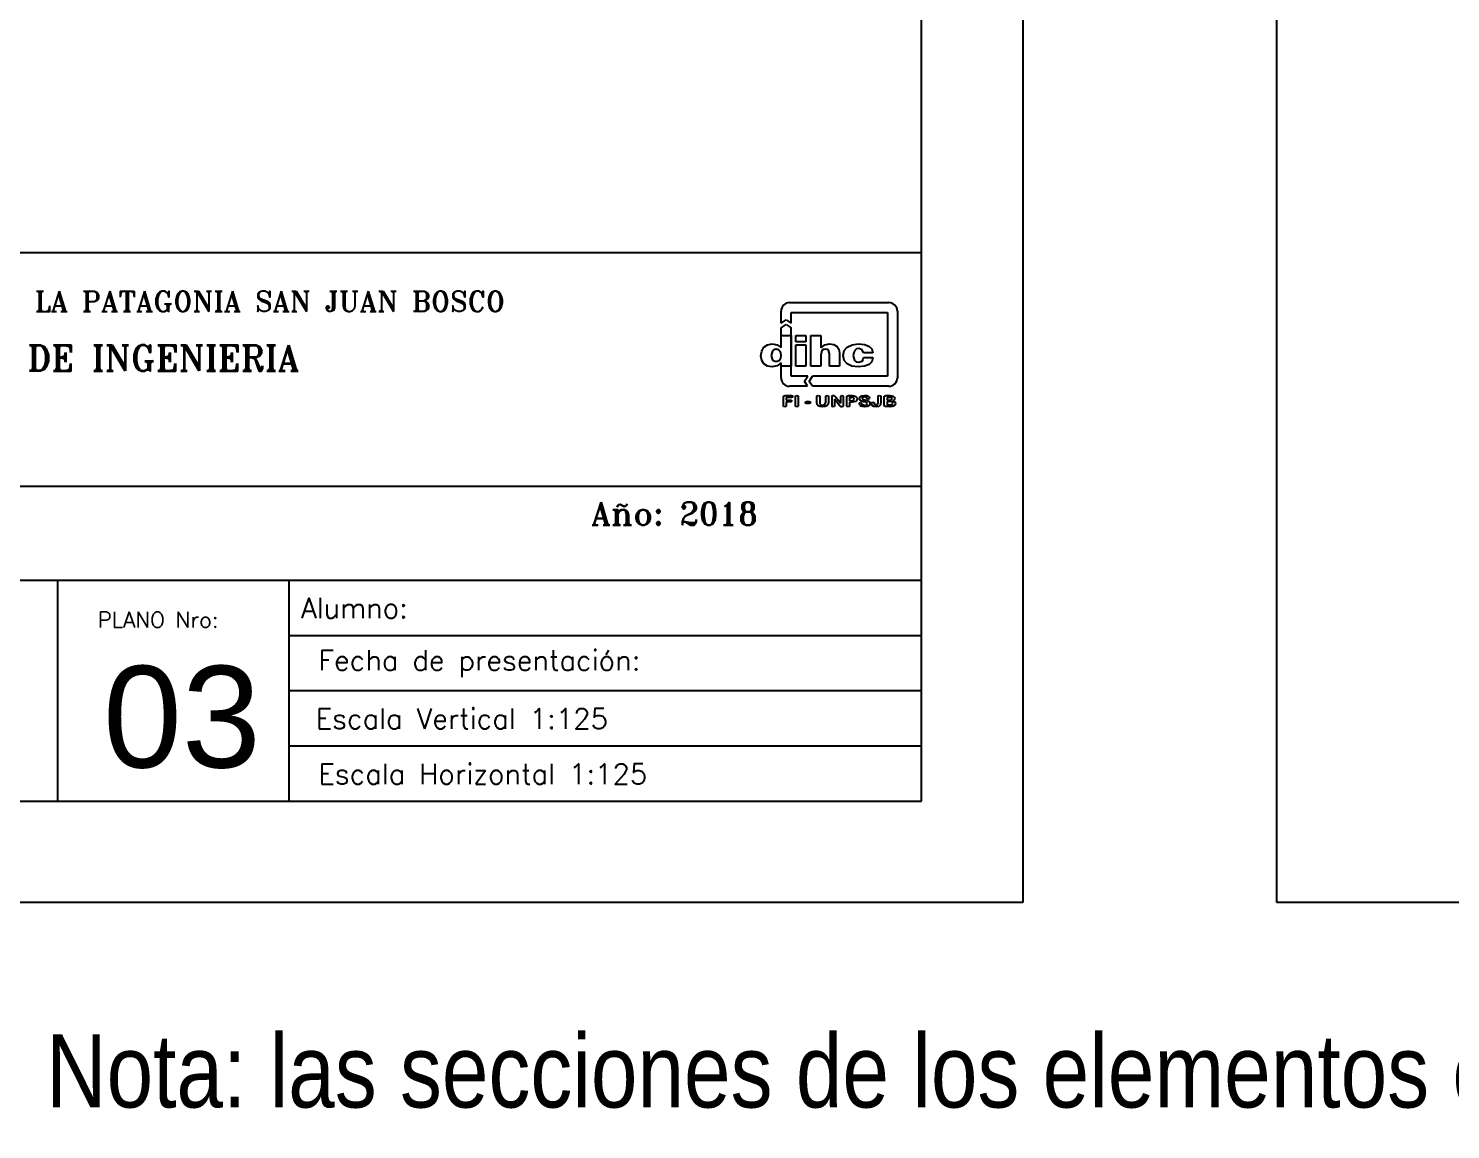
# Model space of a CAD drawing. Header units: inches. Extents: x 59 to 371, y 58 to 151.
# Drawn here: x 85.11 to 102.62, y 100.92 to 114.47 of the extents above; entities that cross this region are included whole.
import ezdxf
from ezdxf.enums import TextEntityAlignment as Align

# ---------------------------------------------------------------- set-up
doc = ezdxf.new("R2010")
doc.units = ezdxf.units.IN
doc.header["$MEASUREMENT"] = 0
for name, color, linetype in [('CARATULA', 7, 'Continuous'), ('Recuadro', 1, 'Continuous'), ('TEXTO', 2, 'Continuous'), ('Textos', 2, 'Continuous')]:
    doc.layers.add(name, color=color, linetype=linetype)
doc.styles.add('INTEGRANTES', font='romans.shx', dxfattribs={"height": 2})
doc.styles.add('NARROW', font='ARIALN.TTF', dxfattribs={"width": 0.9})
doc.styles.add('ROMANS', font='romans')
doc.styles.add('ROMANT', font='romant', dxfattribs={"height": 2.5})
doc.styles.add('SAN14', font='sas_____.pfb', dxfattribs={"height": 14})

# ---------------------------------------------------------------- blocks, each defined once
blk = doc.blocks.new('LOGODIHC')
at = {"color": 1, "linetype": 'Continuous'}
for p, q in [((-0.504, 0.583), (0.798, 0.583)), ((-0.616, 0.314), (-0.616, 0.47)), ((-0.486, 0.314), (-0.486, 0.453)), ((-0.486, 0.453), (0.781, 0.453)), ((0.781, 0.453), (0.781, -0.386)), ((0.911, 0.47), (0.911, -0.404)), ((-0.616, 0.314), (-0.551, 0.357)), ((-0.616, 0.251), (-0.551, 0.294)), ((-0.616, 0.152), (-0.616, 0.251)), ((-0.551, 0.357), (-0.486, 0.314)), ((-0.551, 0.294), (-0.486, 0.251)), ((-0.486, -0.386), (-0.486, 0.251)), ((-0.841, -0.003), (-0.793, 0.029)), ((-0.841, -0.003), (-0.793, 0.029)), ((-0.793, 0.029), (-0.733, 0.041)), ((-0.793, 0.029), (-0.733, 0.041)), ((-0.733, 0.041), (-0.67, 0.029)), ((-0.733, 0.041), (-0.67, 0.029)), ((-0.67, 0.029), (-0.617, -0.007)), ((-0.67, 0.029), (-0.617, -0.007)), ((-0.617, 0.152), (-0.486, 0.152)), ((-0.617, 0.152), (-0.486, 0.152)), ((-0.617, -0.007), (-0.617, 0.152)), ((-0.617, -0.007), (-0.617, 0.152)), ((-0.486, 0.152), (-0.486, -0.208)), ((-0.486, 0.152), (-0.486, -0.208)), ((-0.421, 0.148), (-0.291, 0.148)), ((-0.421, 0.148), (-0.291, 0.148)), ((-0.421, 0.068), (-0.421, 0.148)), ((-0.421, 0.068), (-0.421, 0.148)), ((-0.291, 0.068), (-0.421, 0.068)), ((-0.291, 0.068), (-0.421, 0.068)), ((-0.421, -0.254), (-0.421, 0.029)), ((-0.421, 0.029), (-0.291, 0.029)), ((-0.421, -0.254), (-0.421, 0.029)), ((-0.421, 0.029), (-0.291, 0.029)), ((-0.291, 0.148), (-0.291, 0.068)), ((-0.291, 0.148), (-0.291, 0.068)), ((-0.291, 0.029), (-0.291, -0.254)), ((-0.291, 0.029), (-0.291, -0.254)), ((-0.226, 0.152), (-0.095, 0.152)), ((-0.226, 0.152), (-0.095, 0.152)), ((-0.226, -0.254), (-0.226, 0.152)), ((-0.226, -0.254), (-0.226, 0.152)), ((-0.095, 0.152), (-0.095, -0.011)), ((-0.095, 0.152), (-0.095, -0.011)), ((-0.095, -0.011), (-0.044, 0.027)), ((-0.095, -0.011), (-0.044, 0.027)), ((-0.044, 0.027), (0.02, 0.041)), ((-0.044, 0.027), (0.02, 0.041)), ((0.02, 0.041), (0.075, 0.033)), ((0.02, 0.041), (0.075, 0.033)), ((0.075, 0.033), (0.115, 0.01)), ((0.075, 0.033), (0.115, 0.01)), ((0.115, 0.01), (0.142, -0.03)), ((0.115, 0.01), (0.142, -0.03)), ((0.25, -0.001), (0.315, 0.029)), ((0.25, -0.001), (0.315, 0.029)), ((0.315, 0.029), (0.401, 0.041)), ((0.315, 0.029), (0.401, 0.041)), ((0.401, 0.041), (0.48, 0.033)), ((0.401, 0.041), (0.48, 0.033)), ((0.48, 0.033), (0.537, 0.01)), ((0.48, 0.033), (0.537, 0.01)), ((0.537, 0.01), (0.573, -0.026)), ((0.537, 0.01), (0.573, -0.026)), ((-0.881, -0.118), (-0.871, -0.055)), ((-0.881, -0.118), (-0.871, -0.055)), ((-0.871, -0.176), (-0.881, -0.118)), ((-0.871, -0.176), (-0.881, -0.118)), ((-0.871, -0.055), (-0.841, -0.003)), ((-0.871, -0.055), (-0.841, -0.003)), ((-0.841, -0.223), (-0.871, -0.176)), ((-0.841, -0.223), (-0.871, -0.176)), ((-0.73, -0.051), (-0.747, -0.112)), ((-0.73, -0.051), (-0.747, -0.112)), ((-0.747, -0.112), (-0.73, -0.172)), ((-0.747, -0.112), (-0.73, -0.172)), ((-0.708, -0.034), (-0.73, -0.051)), ((-0.708, -0.034), (-0.73, -0.051)), ((-0.73, -0.172), (-0.682, -0.193)), ((-0.73, -0.172), (-0.682, -0.193)), ((-0.682, -0.028), (-0.708, -0.034)), ((-0.682, -0.028), (-0.708, -0.034)), ((-0.655, -0.034), (-0.684, -0.028)), ((-0.655, -0.034), (-0.684, -0.028)), ((-0.684, -0.028), (-0.682, -0.028)), ((-0.684, -0.028), (-0.682, -0.028)), ((-0.682, -0.193), (-0.634, -0.172)), ((-0.682, -0.193), (-0.634, -0.172)), ((-0.634, -0.051), (-0.655, -0.034)), ((-0.634, -0.051), (-0.655, -0.034)), ((-0.62, -0.076), (-0.634, -0.051)), ((-0.62, -0.076), (-0.634, -0.051)), ((-0.634, -0.172), (-0.62, -0.147)), ((-0.634, -0.172), (-0.62, -0.147)), ((-0.617, -0.112), (-0.62, -0.076)), ((-0.617, -0.112), (-0.62, -0.076)), ((-0.62, -0.147), (-0.617, -0.112)), ((-0.62, -0.147), (-0.617, -0.112)), ((-0.08, -0.049), (-0.095, -0.11)), ((-0.08, -0.049), (-0.095, -0.11)), ((-0.095, -0.11), (-0.095, -0.254)), ((-0.095, -0.11), (-0.095, -0.254)), ((-0.061, -0.034), (-0.08, -0.049)), ((-0.061, -0.034), (-0.08, -0.049)), ((-0.034, -0.028), (-0.061, -0.034)), ((-0.034, -0.028), (-0.061, -0.034)), ((-0.011, -0.032), (-0.034, -0.028)), ((-0.011, -0.032), (-0.034, -0.028)), ((0.006, -0.043), (-0.011, -0.032)), ((0.006, -0.043), (-0.011, -0.032)), ((0.02, -0.089), (0.006, -0.043)), ((0.02, -0.089), (0.006, -0.043)), ((0.02, -0.254), (0.02, -0.089)), ((0.02, -0.254), (0.02, -0.089)), ((0.142, -0.03), (0.15, -0.082)), ((0.142, -0.03), (0.15, -0.082)), ((0.15, -0.082), (0.15, -0.254)), ((0.15, -0.082), (0.15, -0.254)), ((0.198, -0.114), (0.211, -0.049)), ((0.198, -0.114), (0.211, -0.049)), ((0.211, -0.177), (0.198, -0.114)), ((0.211, -0.177), (0.198, -0.114)), ((0.211, -0.049), (0.25, -0.001)), ((0.211, -0.049), (0.25, -0.001)), ((0.25, -0.223), (0.211, -0.177)), ((0.25, -0.223), (0.211, -0.177)), ((0.338, -0.074), (0.332, -0.116)), ((0.338, -0.074), (0.332, -0.116)), ((0.332, -0.116), (0.349, -0.179)), ((0.332, -0.116), (0.349, -0.179)), ((0.351, -0.045), (0.338, -0.074)), ((0.351, -0.045), (0.338, -0.074)), ((0.349, -0.179), (0.37, -0.195)), ((0.349, -0.179), (0.37, -0.195)), ((0.372, -0.026), (0.351, -0.045)), ((0.372, -0.026), (0.351, -0.045)), ((0.403, -0.02), (0.372, -0.026)), ((0.403, -0.02), (0.372, -0.026)), ((0.401, -0.2), (0.447, -0.185)), ((0.401, -0.2), (0.447, -0.185)), ((0.447, -0.036), (0.403, -0.02)), ((0.447, -0.036), (0.403, -0.02)), ((0.466, -0.078), (0.447, -0.036)), ((0.466, -0.078), (0.447, -0.036)), ((0.447, -0.185), (0.46, -0.164)), ((0.447, -0.185), (0.46, -0.164)), ((0.46, -0.164), (0.466, -0.139)), ((0.46, -0.164), (0.466, -0.139)), ((0.589, -0.078), (0.466, -0.078)), ((0.589, -0.078), (0.466, -0.078)), ((0.466, -0.139), (0.589, -0.139)), ((0.466, -0.139), (0.589, -0.139)), ((0.573, -0.026), (0.589, -0.078)), ((0.573, -0.026), (0.589, -0.078)), ((0.589, -0.141), (0.577, -0.195)), ((0.589, -0.141), (0.577, -0.195)), ((0.589, -0.139), (0.589, -0.141)), ((0.589, -0.139), (0.589, -0.141)), ((-0.795, -0.252), (-0.841, -0.223)), ((-0.795, -0.252), (-0.841, -0.223)), ((-0.735, -0.262), (-0.795, -0.252)), ((-0.735, -0.262), (-0.795, -0.252)), ((-0.668, -0.248), (-0.735, -0.262)), ((-0.668, -0.248), (-0.735, -0.262)), ((-0.617, -0.208), (-0.668, -0.248)), ((-0.617, -0.208), (-0.668, -0.248)), ((-0.615, -0.235), (-0.617, -0.208)), ((-0.615, -0.235), (-0.617, -0.208)), ((-0.616, -0.404), (-0.616, -0.21)), ((-0.613, -0.254), (-0.615, -0.235)), ((-0.613, -0.254), (-0.615, -0.235)), ((-0.49, -0.254), (-0.613, -0.254)), ((-0.482, -0.254), (-0.613, -0.254)), ((-0.486, -0.233), (-0.49, -0.254)), ((-0.486, -0.208), (-0.486, -0.233)), ((-0.486, -0.208), (-0.486, -0.233)), ((-0.486, -0.233), (-0.482, -0.254)), ((-0.291, -0.254), (-0.421, -0.254)), ((-0.291, -0.254), (-0.421, -0.254)), ((-0.095, -0.254), (-0.226, -0.254)), ((-0.095, -0.254), (-0.226, -0.254)), ((0.15, -0.254), (0.02, -0.254)), ((0.15, -0.254), (0.02, -0.254)), ((0.313, -0.252), (0.25, -0.223)), ((0.313, -0.252), (0.25, -0.223)), ((0.397, -0.262), (0.313, -0.252)), ((0.397, -0.262), (0.313, -0.252)), ((0.37, -0.195), (0.401, -0.2)), ((0.37, -0.195), (0.401, -0.2)), ((0.48, -0.254), (0.397, -0.262)), ((0.48, -0.254), (0.397, -0.262)), ((0.541, -0.231), (0.48, -0.254)), ((0.541, -0.231), (0.48, -0.254)), ((0.577, -0.195), (0.541, -0.231)), ((0.577, -0.195), (0.541, -0.231)), ((-0.269, -0.516), (-0.504, -0.516)), ((-0.267, -0.386), (-0.486, -0.386)), ((-0.31, -0.451), (-0.267, -0.386)), ((-0.269, -0.516), (-0.31, -0.451)), ((-0.247, -0.452), (-0.203, -0.386)), ((-0.206, -0.516), (-0.247, -0.452)), ((0.798, -0.516), (-0.206, -0.516)), ((0.781, -0.386), (-0.203, -0.386)), ((-0.586, -0.658), (-0.584, -0.648)), ((-0.586, -0.658), (-0.584, -0.648)), ((-0.586, -0.769), (-0.586, -0.658)), ((-0.586, -0.769), (-0.586, -0.658)), ((-0.584, -0.648), (-0.578, -0.643)), ((-0.584, -0.648), (-0.578, -0.643)), ((-0.578, -0.643), (-0.565, -0.639)), ((-0.578, -0.643), (-0.565, -0.639)), ((-0.565, -0.639), (-0.479, -0.639)), ((-0.565, -0.639), (-0.479, -0.639)), ((-0.479, -0.662), (-0.549, -0.662)), ((-0.549, -0.662), (-0.549, -0.698)), ((-0.479, -0.662), (-0.549, -0.662)), ((-0.549, -0.662), (-0.549, -0.698)), ((-0.549, -0.698), (-0.49, -0.698)), ((-0.549, -0.698), (-0.49, -0.698)), ((-0.49, -0.719), (-0.549, -0.719)), ((-0.549, -0.719), (-0.549, -0.769)), ((-0.49, -0.719), (-0.549, -0.719)), ((-0.549, -0.719), (-0.549, -0.769)), ((-0.49, -0.698), (-0.479, -0.702)), ((-0.49, -0.698), (-0.479, -0.702)), ((-0.479, -0.717), (-0.49, -0.719)), ((-0.479, -0.717), (-0.49, -0.719)), ((-0.479, -0.639), (-0.467, -0.643)), ((-0.479, -0.639), (-0.467, -0.643)), ((-0.465, -0.658), (-0.479, -0.662)), ((-0.465, -0.658), (-0.479, -0.662)), ((-0.479, -0.702), (-0.475, -0.71)), ((-0.479, -0.702), (-0.475, -0.71)), ((-0.475, -0.71), (-0.479, -0.717)), ((-0.475, -0.71), (-0.479, -0.717)), ((-0.467, -0.643), (-0.461, -0.65)), ((-0.467, -0.643), (-0.461, -0.65)), ((-0.461, -0.65), (-0.465, -0.658)), ((-0.461, -0.65), (-0.465, -0.658)), ((-0.429, -0.654), (-0.425, -0.641)), ((-0.429, -0.654), (-0.425, -0.641)), ((-0.429, -0.767), (-0.429, -0.654)), ((-0.429, -0.767), (-0.429, -0.654)), ((-0.425, -0.641), (-0.411, -0.637)), ((-0.425, -0.641), (-0.411, -0.637)), ((-0.411, -0.637), (-0.398, -0.641)), ((-0.411, -0.637), (-0.398, -0.641)), ((-0.398, -0.641), (-0.392, -0.654)), ((-0.398, -0.641), (-0.392, -0.654)), ((-0.392, -0.654), (-0.392, -0.769)), ((-0.392, -0.654), (-0.392, -0.769)), ((-0.302, -0.733), (-0.298, -0.723)), ((-0.302, -0.733), (-0.298, -0.723)), ((-0.298, -0.74), (-0.302, -0.733)), ((-0.298, -0.74), (-0.302, -0.733)), ((-0.298, -0.723), (-0.285, -0.717)), ((-0.298, -0.723), (-0.285, -0.717)), ((-0.285, -0.742), (-0.298, -0.74)), ((-0.285, -0.742), (-0.298, -0.74)), ((-0.285, -0.717), (-0.249, -0.717)), ((-0.285, -0.717), (-0.249, -0.717)), ((-0.247, -0.742), (-0.285, -0.742)), ((-0.247, -0.742), (-0.285, -0.742)), ((-0.249, -0.717), (-0.235, -0.721)), ((-0.249, -0.717), (-0.235, -0.721)), ((-0.233, -0.74), (-0.249, -0.742)), ((-0.233, -0.74), (-0.249, -0.742)), ((-0.249, -0.742), (-0.247, -0.742)), ((-0.249, -0.742), (-0.247, -0.742)), ((-0.235, -0.721), (-0.229, -0.733)), ((-0.235, -0.721), (-0.229, -0.733)), ((-0.229, -0.733), (-0.233, -0.74)), ((-0.229, -0.733), (-0.233, -0.74)), ((-0.145, -0.654), (-0.141, -0.641)), ((-0.145, -0.654), (-0.141, -0.641)), ((-0.145, -0.725), (-0.145, -0.654)), ((-0.145, -0.725), (-0.145, -0.654)), ((-0.141, -0.754), (-0.145, -0.725)), ((-0.141, -0.754), (-0.145, -0.725)), ((-0.141, -0.641), (-0.128, -0.637)), ((-0.141, -0.641), (-0.128, -0.637)), ((-0.128, -0.637), (-0.114, -0.641)), ((-0.128, -0.637), (-0.114, -0.641)), ((-0.114, -0.641), (-0.109, -0.654)), ((-0.114, -0.641), (-0.109, -0.654)), ((-0.109, -0.654), (-0.109, -0.727)), ((-0.109, -0.654), (-0.109, -0.727)), ((-0.109, -0.727), (-0.107, -0.746)), ((-0.109, -0.727), (-0.107, -0.746)), ((-0.107, -0.746), (-0.095, -0.758)), ((-0.107, -0.746), (-0.095, -0.758)), ((-0.04, -0.756), (-0.03, -0.727)), ((-0.04, -0.756), (-0.03, -0.727)), ((-0.03, -0.654), (-0.026, -0.641)), ((-0.03, -0.654), (-0.026, -0.641)), ((-0.03, -0.727), (-0.03, -0.654)), ((-0.03, -0.727), (-0.03, -0.654)), ((-0.026, -0.641), (-0.013, -0.637)), ((-0.026, -0.641), (-0.013, -0.637)), ((-0.013, -0.637), (0, -0.641)), ((-0.013, -0.637), (0, -0.641)), ((0, -0.641), (0.006, -0.654)), ((0, -0.641), (0.006, -0.654)), ((0.006, -0.725), (0.002, -0.752)), ((0.006, -0.725), (0.002, -0.752)), ((0.006, -0.654), (0.006, -0.725)), ((0.006, -0.654), (0.006, -0.725)), ((0.052, -0.646), (0.06, -0.639)), ((0.052, -0.646), (0.06, -0.639)), ((0.052, -0.658), (0.052, -0.646)), ((0.052, -0.658), (0.052, -0.646)), ((0.052, -0.771), (0.052, -0.658)), ((0.052, -0.771), (0.052, -0.658)), ((0.06, -0.639), (0.071, -0.637)), ((0.06, -0.639), (0.071, -0.637)), ((0.071, -0.637), (0.079, -0.639)), ((0.071, -0.637), (0.079, -0.639)), ((0.079, -0.639), (0.085, -0.641)), ((0.079, -0.639), (0.085, -0.641)), ((0.085, -0.641), (0.091, -0.646)), ((0.085, -0.641), (0.091, -0.646)), ((0.152, -0.769), (0.085, -0.685)), ((0.085, -0.685), (0.085, -0.771)), ((0.152, -0.769), (0.085, -0.685)), ((0.085, -0.685), (0.085, -0.771)), ((0.091, -0.646), (0.096, -0.654)), ((0.091, -0.646), (0.096, -0.654)), ((0.096, -0.654), (0.098, -0.654)), ((0.096, -0.654), (0.098, -0.654)), ((0.098, -0.654), (0.167, -0.738)), ((0.098, -0.654), (0.167, -0.738)), ((0.167, -0.654), (0.171, -0.641)), ((0.167, -0.654), (0.171, -0.641)), ((0.167, -0.738), (0.167, -0.654)), ((0.167, -0.738), (0.167, -0.654)), ((0.171, -0.641), (0.183, -0.637)), ((0.171, -0.641), (0.183, -0.637)), ((0.183, -0.637), (0.194, -0.641)), ((0.183, -0.637), (0.194, -0.641)), ((0.194, -0.641), (0.2, -0.654)), ((0.194, -0.641), (0.2, -0.654)), ((0.2, -0.654), (0.2, -0.767)), ((0.2, -0.654), (0.2, -0.767)), ((0.246, -0.658), (0.25, -0.645)), ((0.246, -0.658), (0.25, -0.645)), ((0.246, -0.769), (0.246, -0.658)), ((0.246, -0.769), (0.246, -0.658)), ((0.25, -0.645), (0.267, -0.639)), ((0.25, -0.645), (0.267, -0.639)), ((0.267, -0.639), (0.315, -0.639)), ((0.267, -0.639), (0.315, -0.639)), ((0.307, -0.662), (0.282, -0.662)), ((0.282, -0.662), (0.282, -0.706)), ((0.307, -0.662), (0.282, -0.662)), ((0.282, -0.662), (0.282, -0.706)), ((0.282, -0.706), (0.305, -0.706)), ((0.282, -0.706), (0.305, -0.706)), ((0.315, -0.727), (0.282, -0.727)), ((0.282, -0.727), (0.282, -0.769)), ((0.315, -0.727), (0.282, -0.727)), ((0.282, -0.727), (0.282, -0.769)), ((0.338, -0.669), (0.305, -0.662)), ((0.338, -0.669), (0.305, -0.662)), ((0.305, -0.662), (0.307, -0.662)), ((0.305, -0.662), (0.307, -0.662)), ((0.305, -0.706), (0.326, -0.704)), ((0.305, -0.706), (0.326, -0.704)), ((0.315, -0.639), (0.345, -0.643)), ((0.315, -0.639), (0.345, -0.643)), ((0.365, -0.717), (0.315, -0.727)), ((0.365, -0.717), (0.315, -0.727)), ((0.326, -0.704), (0.34, -0.698)), ((0.326, -0.704), (0.34, -0.698)), ((0.345, -0.685), (0.338, -0.669)), ((0.345, -0.685), (0.338, -0.669)), ((0.34, -0.698), (0.345, -0.685)), ((0.34, -0.698), (0.345, -0.685)), ((0.345, -0.643), (0.365, -0.65)), ((0.345, -0.643), (0.365, -0.65)), ((0.365, -0.65), (0.376, -0.664)), ((0.365, -0.65), (0.376, -0.664)), ((0.378, -0.702), (0.365, -0.717)), ((0.378, -0.702), (0.365, -0.717)), ((0.376, -0.664), (0.382, -0.683)), ((0.376, -0.664), (0.382, -0.683)), ((0.382, -0.683), (0.378, -0.702)), ((0.382, -0.683), (0.378, -0.702)), ((0.411, -0.744), (0.414, -0.735)), ((0.411, -0.744), (0.414, -0.735)), ((0.418, -0.763), (0.411, -0.744)), ((0.418, -0.763), (0.411, -0.744)), ((0.414, -0.677), (0.422, -0.656)), ((0.414, -0.677), (0.422, -0.656)), ((0.422, -0.7), (0.414, -0.677)), ((0.422, -0.7), (0.414, -0.677)), ((0.414, -0.735), (0.426, -0.731)), ((0.414, -0.735), (0.426, -0.731)), ((0.422, -0.656), (0.445, -0.643)), ((0.422, -0.656), (0.445, -0.643)), ((0.441, -0.712), (0.422, -0.7)), ((0.441, -0.712), (0.422, -0.7)), ((0.426, -0.731), (0.435, -0.735)), ((0.426, -0.731), (0.435, -0.735)), ((0.435, -0.735), (0.441, -0.742)), ((0.435, -0.735), (0.441, -0.742)), ((0.472, -0.719), (0.441, -0.712)), ((0.472, -0.719), (0.441, -0.712)), ((0.441, -0.742), (0.449, -0.756)), ((0.441, -0.742), (0.449, -0.756)), ((0.445, -0.643), (0.48, -0.637)), ((0.445, -0.643), (0.48, -0.637)), ((0.455, -0.662), (0.447, -0.675)), ((0.455, -0.662), (0.447, -0.675)), ((0.447, -0.675), (0.449, -0.681)), ((0.447, -0.675), (0.449, -0.681)), ((0.449, -0.681), (0.457, -0.687)), ((0.449, -0.681), (0.457, -0.687)), ((0.478, -0.656), (0.455, -0.662)), ((0.478, -0.656), (0.455, -0.662)), ((0.457, -0.687), (0.466, -0.69)), ((0.457, -0.687), (0.466, -0.69)), ((0.466, -0.69), (0.485, -0.694)), ((0.466, -0.69), (0.485, -0.694)), ((0.497, -0.727), (0.472, -0.719)), ((0.497, -0.727), (0.472, -0.719)), ((0.501, -0.662), (0.478, -0.656)), ((0.501, -0.662), (0.478, -0.656)), ((0.48, -0.637), (0.508, -0.639)), ((0.48, -0.637), (0.508, -0.639)), ((0.485, -0.694), (0.512, -0.702)), ((0.485, -0.694), (0.512, -0.702)), ((0.51, -0.733), (0.497, -0.727)), ((0.51, -0.733), (0.497, -0.727)), ((0.51, -0.675), (0.501, -0.662)), ((0.51, -0.675), (0.501, -0.662)), ((0.504, -0.759), (0.516, -0.744)), ((0.504, -0.759), (0.516, -0.744)), ((0.508, -0.639), (0.527, -0.648)), ((0.508, -0.639), (0.527, -0.648)), ((0.518, -0.685), (0.51, -0.675)), ((0.518, -0.685), (0.51, -0.675)), ((0.516, -0.744), (0.51, -0.733)), ((0.516, -0.744), (0.51, -0.733)), ((0.512, -0.702), (0.531, -0.71)), ((0.512, -0.702), (0.531, -0.71)), ((0.527, -0.687), (0.518, -0.685)), ((0.527, -0.687), (0.518, -0.685)), ((0.527, -0.648), (0.539, -0.66)), ((0.527, -0.648), (0.539, -0.66)), ((0.539, -0.681), (0.527, -0.687)), ((0.539, -0.681), (0.527, -0.687)), ((0.531, -0.71), (0.547, -0.721)), ((0.531, -0.71), (0.547, -0.721)), ((0.539, -0.66), (0.543, -0.671)), ((0.539, -0.66), (0.543, -0.671)), ((0.543, -0.671), (0.539, -0.681)), ((0.543, -0.671), (0.539, -0.681)), ((0.552, -0.74), (0.545, -0.765)), ((0.552, -0.74), (0.545, -0.765)), ((0.547, -0.721), (0.552, -0.742)), ((0.547, -0.721), (0.552, -0.742)), ((0.552, -0.742), (0.552, -0.74)), ((0.552, -0.742), (0.552, -0.74)), ((0.573, -0.742), (0.577, -0.731)), ((0.573, -0.742), (0.577, -0.731)), ((0.575, -0.756), (0.573, -0.742)), ((0.575, -0.756), (0.573, -0.742)), ((0.577, -0.731), (0.589, -0.727)), ((0.577, -0.731), (0.589, -0.727)), ((0.589, -0.727), (0.6, -0.729)), ((0.589, -0.727), (0.6, -0.729)), ((0.6, -0.729), (0.606, -0.74)), ((0.6, -0.729), (0.606, -0.74)), ((0.606, -0.74), (0.61, -0.752)), ((0.606, -0.74), (0.61, -0.752)), ((0.65, -0.756), (0.656, -0.735)), ((0.65, -0.756), (0.656, -0.735)), ((0.656, -0.654), (0.66, -0.641)), ((0.656, -0.654), (0.66, -0.641)), ((0.656, -0.735), (0.656, -0.654)), ((0.656, -0.735), (0.656, -0.654)), ((0.66, -0.641), (0.673, -0.637)), ((0.66, -0.641), (0.673, -0.637)), ((0.673, -0.637), (0.687, -0.641)), ((0.673, -0.637), (0.687, -0.641)), ((0.687, -0.641), (0.692, -0.654)), ((0.687, -0.641), (0.692, -0.654)), ((0.692, -0.731), (0.69, -0.748)), ((0.692, -0.731), (0.69, -0.748)), ((0.692, -0.654), (0.692, -0.731)), ((0.692, -0.654), (0.692, -0.731)), ((0.738, -0.658), (0.742, -0.645)), ((0.738, -0.658), (0.742, -0.645)), ((0.738, -0.765), (0.738, -0.658)), ((0.738, -0.765), (0.738, -0.658)), ((0.742, -0.645), (0.759, -0.639)), ((0.742, -0.645), (0.759, -0.639)), ((0.759, -0.639), (0.817, -0.639)), ((0.759, -0.639), (0.817, -0.639)), ((0.775, -0.662), (0.775, -0.698)), ((0.775, -0.662), (0.775, -0.698)), ((0.803, -0.662), (0.775, -0.662)), ((0.803, -0.662), (0.775, -0.662)), ((0.775, -0.698), (0.807, -0.698)), ((0.775, -0.698), (0.807, -0.698)), ((0.811, -0.717), (0.775, -0.717)), ((0.775, -0.717), (0.775, -0.761)), ((0.811, -0.717), (0.775, -0.717)), ((0.775, -0.717), (0.775, -0.761)), ((0.832, -0.666), (0.803, -0.662)), ((0.832, -0.666), (0.803, -0.662)), ((0.807, -0.698), (0.826, -0.696)), ((0.807, -0.698), (0.826, -0.696)), ((0.84, -0.725), (0.811, -0.717)), ((0.84, -0.725), (0.811, -0.717)), ((0.817, -0.639), (0.838, -0.641)), ((0.817, -0.639), (0.838, -0.641)), ((0.826, -0.696), (0.838, -0.689)), ((0.826, -0.696), (0.838, -0.689)), ((0.842, -0.679), (0.832, -0.666)), ((0.842, -0.679), (0.832, -0.666)), ((0.838, -0.641), (0.855, -0.646)), ((0.838, -0.641), (0.855, -0.646)), ((0.838, -0.689), (0.842, -0.679)), ((0.838, -0.689), (0.842, -0.679)), ((0.849, -0.74), (0.84, -0.725)), ((0.849, -0.74), (0.84, -0.725)), ((0.84, -0.756), (0.849, -0.74)), ((0.84, -0.756), (0.849, -0.74)), ((0.869, -0.694), (0.849, -0.708)), ((0.869, -0.694), (0.849, -0.708)), ((0.849, -0.708), (0.876, -0.721)), ((0.849, -0.708), (0.876, -0.721)), ((0.855, -0.646), (0.865, -0.654)), ((0.855, -0.646), (0.865, -0.654)), ((0.865, -0.654), (0.872, -0.664)), ((0.865, -0.654), (0.872, -0.664)), ((0.876, -0.677), (0.869, -0.694)), ((0.876, -0.677), (0.869, -0.694)), ((0.872, -0.664), (0.876, -0.677)), ((0.872, -0.664), (0.876, -0.677)), ((0.876, -0.721), (0.886, -0.742)), ((0.876, -0.721), (0.886, -0.742)), ((0.886, -0.742), (0.878, -0.765)), ((0.886, -0.742), (0.878, -0.765)), ((-0.58, -0.782), (-0.586, -0.769)), ((-0.58, -0.782), (-0.586, -0.769)), ((-0.569, -0.786), (-0.58, -0.782)), ((-0.569, -0.786), (-0.58, -0.782)), ((-0.555, -0.782), (-0.569, -0.786)), ((-0.555, -0.782), (-0.569, -0.786)), ((-0.549, -0.769), (-0.555, -0.782)), ((-0.549, -0.769), (-0.555, -0.782)), ((-0.429, -0.769), (-0.429, -0.767)), ((-0.429, -0.769), (-0.429, -0.767)), ((-0.423, -0.782), (-0.429, -0.769)), ((-0.423, -0.782), (-0.429, -0.769)), ((-0.411, -0.786), (-0.423, -0.782)), ((-0.411, -0.786), (-0.423, -0.782)), ((-0.398, -0.782), (-0.411, -0.786)), ((-0.398, -0.782), (-0.411, -0.786)), ((-0.392, -0.769), (-0.398, -0.782)), ((-0.392, -0.769), (-0.398, -0.782)), ((-0.128, -0.773), (-0.141, -0.754)), ((-0.128, -0.773), (-0.141, -0.754)), ((-0.103, -0.782), (-0.128, -0.773)), ((-0.103, -0.782), (-0.128, -0.773)), ((-0.068, -0.786), (-0.103, -0.782)), ((-0.068, -0.786), (-0.103, -0.782)), ((-0.095, -0.758), (-0.07, -0.763)), ((-0.095, -0.758), (-0.07, -0.763)), ((-0.07, -0.763), (-0.04, -0.756)), ((-0.07, -0.763), (-0.04, -0.756)), ((-0.036, -0.782), (-0.068, -0.786)), ((-0.036, -0.782), (-0.068, -0.786)), ((-0.015, -0.773), (-0.036, -0.782)), ((-0.015, -0.773), (-0.036, -0.782)), ((0.002, -0.752), (-0.015, -0.773)), ((0.002, -0.752), (-0.015, -0.773)), ((0.056, -0.782), (0.052, -0.771)), ((0.056, -0.782), (0.052, -0.771)), ((0.068, -0.786), (0.056, -0.782)), ((0.068, -0.786), (0.056, -0.782)), ((0.081, -0.782), (0.068, -0.786)), ((0.081, -0.782), (0.068, -0.786)), ((0.085, -0.771), (0.081, -0.782)), ((0.085, -0.771), (0.081, -0.782)), ((0.158, -0.777), (0.152, -0.769)), ((0.158, -0.777), (0.152, -0.769)), ((0.163, -0.782), (0.158, -0.777)), ((0.163, -0.782), (0.158, -0.777)), ((0.171, -0.786), (0.163, -0.782)), ((0.171, -0.786), (0.163, -0.782)), ((0.179, -0.786), (0.171, -0.786)), ((0.179, -0.786), (0.171, -0.786)), ((0.194, -0.782), (0.179, -0.786)), ((0.194, -0.782), (0.179, -0.786)), ((0.2, -0.767), (0.194, -0.782)), ((0.2, -0.767), (0.194, -0.782)), ((0.252, -0.782), (0.246, -0.769)), ((0.252, -0.782), (0.246, -0.769)), ((0.263, -0.786), (0.252, -0.782)), ((0.263, -0.786), (0.252, -0.782)), ((0.276, -0.782), (0.263, -0.786)), ((0.276, -0.782), (0.263, -0.786)), ((0.282, -0.769), (0.276, -0.782)), ((0.282, -0.769), (0.276, -0.782)), ((0.437, -0.779), (0.418, -0.763)), ((0.437, -0.779), (0.418, -0.763)), ((0.48, -0.786), (0.437, -0.779)), ((0.48, -0.786), (0.437, -0.779)), ((0.449, -0.756), (0.46, -0.761)), ((0.449, -0.756), (0.46, -0.761)), ((0.46, -0.761), (0.48, -0.765)), ((0.46, -0.761), (0.48, -0.765)), ((0.48, -0.765), (0.504, -0.759)), ((0.48, -0.765), (0.504, -0.759)), ((0.52, -0.781), (0.48, -0.786)), ((0.52, -0.781), (0.48, -0.786)), ((0.545, -0.765), (0.52, -0.781)), ((0.545, -0.765), (0.52, -0.781)), ((0.581, -0.767), (0.575, -0.756)), ((0.581, -0.767), (0.575, -0.756)), ((0.602, -0.782), (0.581, -0.767)), ((0.602, -0.782), (0.581, -0.767)), ((0.631, -0.786), (0.602, -0.782)), ((0.631, -0.786), (0.602, -0.782)), ((0.61, -0.752), (0.616, -0.759)), ((0.61, -0.752), (0.616, -0.759)), ((0.616, -0.759), (0.631, -0.763)), ((0.616, -0.759), (0.631, -0.763)), ((0.631, -0.763), (0.65, -0.756)), ((0.631, -0.763), (0.65, -0.756)), ((0.665, -0.781), (0.631, -0.786)), ((0.665, -0.781), (0.631, -0.786)), ((0.687, -0.761), (0.665, -0.781)), ((0.687, -0.761), (0.665, -0.781)), ((0.69, -0.748), (0.687, -0.761)), ((0.69, -0.748), (0.687, -0.761)), ((0.744, -0.781), (0.738, -0.765)), ((0.744, -0.781), (0.738, -0.765)), ((0.759, -0.782), (0.744, -0.781)), ((0.759, -0.782), (0.744, -0.781)), ((0.815, -0.782), (0.759, -0.782)), ((0.815, -0.782), (0.759, -0.782)), ((0.775, -0.761), (0.813, -0.761)), ((0.775, -0.761), (0.813, -0.761)), ((0.813, -0.761), (0.84, -0.756)), ((0.813, -0.761), (0.84, -0.756)), ((0.84, -0.782), (0.813, -0.782)), ((0.84, -0.782), (0.813, -0.782)), ((0.813, -0.782), (0.815, -0.782)), ((0.813, -0.782), (0.815, -0.782)), ((0.857, -0.779), (0.84, -0.782)), ((0.857, -0.779), (0.84, -0.782)), ((0.878, -0.765), (0.857, -0.779)), ((0.878, -0.765), (0.857, -0.779))]:
    blk.add_line(p, q, dxfattribs=at)
for centre, major_axis, start_param, end_param in [((-0.504, 0.47), (-0.112, 0), 4.712389, 6.283185), ((0.798, 0.47), (-0.112, 0), 3.141593, 4.712389), ((-0.504, -0.404), (0.112, 0), 3.141593, 4.712389), ((0.798, -0.404), (-0.112, 0), 1.570796, 3.141593)]:
    blk.add_ellipse(centre, major_axis=major_axis, ratio=0.999096, start_param=start_param, end_param=end_param, dxfattribs=at)

msp = doc.modelspace()

# ---------------------------------------------------------------- linework, layer by layer
at = {"color": 6}
for p, q in [((96.10336, 104.96213), (96.10336, 137.18934)), ((74.85337, 104.96213), (96.10336, 104.96213))]:
    msp.add_line(p, q, dxfattribs=at)
at = {"color": 2}
msp.add_lwpolyline([(77.35337, 104.96213), (96.10336, 104.96213)], dxfattribs=at)
at = {"layer": 'CARATULA', "color": 6}
for points in [[(74.85337, 111.71263), (96.10336, 111.71263)], [(74.85337, 108.83751), (96.10336, 108.83751)], [(74.85337, 107.67855), (96.10336, 107.67855)], [(85.47074, 107.67855), (85.47074, 104.96213)], [(88.31649, 107.67855), (88.31649, 104.96213)]]:
    msp.add_lwpolyline(points, dxfattribs=at)
at = {"layer": 'CARATULA', "color": 3}
for points in [[(88.31649, 106.99945), (96.10336, 106.99945)], [(88.31649, 106.32034), (96.10336, 106.32034)], [(88.31649, 105.64124), (96.10336, 105.64124)]]:
    msp.add_lwpolyline(points, dxfattribs=at)
at = {"layer": 'Recuadro'}
for p, q in [((97.35336, 138.43934), (97.35336, 103.71213)), ((100.47874, 103.71213), (100.47874, 138.43934)), ((97.35336, 103.71213), (72.35337, 103.71213)), ((125.47873, 103.71213), (100.47874, 103.71213))]:
    msp.add_line(p, q, dxfattribs=at)

# ---------------------------------------------------------------- block references
at = {"layer": 'CARATULA', "xscale": 0.937499625000001, "yscale": 0.937499625000001, "zscale": 0.937499625000001}
msp.add_blockref('LOGODIHC', (94.95448, 110.55059), dxfattribs=at)

# ---------------------------------------------------------------- texts
at = {"layer": 'CARATULA', "color": 4, "style": 'ROMANT'}
msp.add_text('UNIVERSIDAD NACIONAL DE LA PATAGONIA SAN JUAN BOSCO', height=0.2499999, dxfattribs=at).set_placement((85.56202, 111.11101), align=Align.MIDDLE)
at = {"layer": 'CARATULA', "color": 3, "style": 'ROMANT'}
msp.add_text('FACULTAD DE INGENIERIA', height=0.3124999, dxfattribs=at).set_placement((85.56202, 110.41441), align=Align.MIDDLE)
at = {"layer": 'CARATULA', "color": 3}
for s, height, style, p in [('Año: 2018', 0.28125, 'ROMANT', (92.04049, 108.35864)), ('PLANO Nro:', 0.192857, 'ROMANS', (85.9662, 107.09562))]:
    msp.add_text(s, height=height, dxfattribs=dict(at, style=style)).set_placement(p)
at = {"layer": 'CARATULA', "color": 2, "style": 'SAN14'}
msp.add_text('03', height=1.249999, dxfattribs=at).set_placement((86.03098, 105.37462))
at = {"layer": 'TEXTO', "style": 'INTEGRANTES'}
for s, height, p in [('Alumno:', 0.25, (89.1252, 107.339)), ('Fecha de presentación:', 0.2499999, (90.66261, 106.65989)), ('Escala Vertical 1:125', 0.2499999, (90.44675, 105.98079)), ('Escala Horizontal 1:125', 0.2499999, (90.70451, 105.30169))]:
    msp.add_text(s, height=height, dxfattribs=at).set_placement(p, align=Align.MIDDLE)
at = {"layer": 'Textos', "style": 'NARROW'}
msp.add_text('Nota: las secciones de los elementos estructurales son sólo tentativos. Deberán calcularse, optimizarse y/o modificarse según cálculo.', height=0.9, dxfattribs=at).set_placement((85.33116, 101.19031))

doc.saveas('drawing.dxf')
